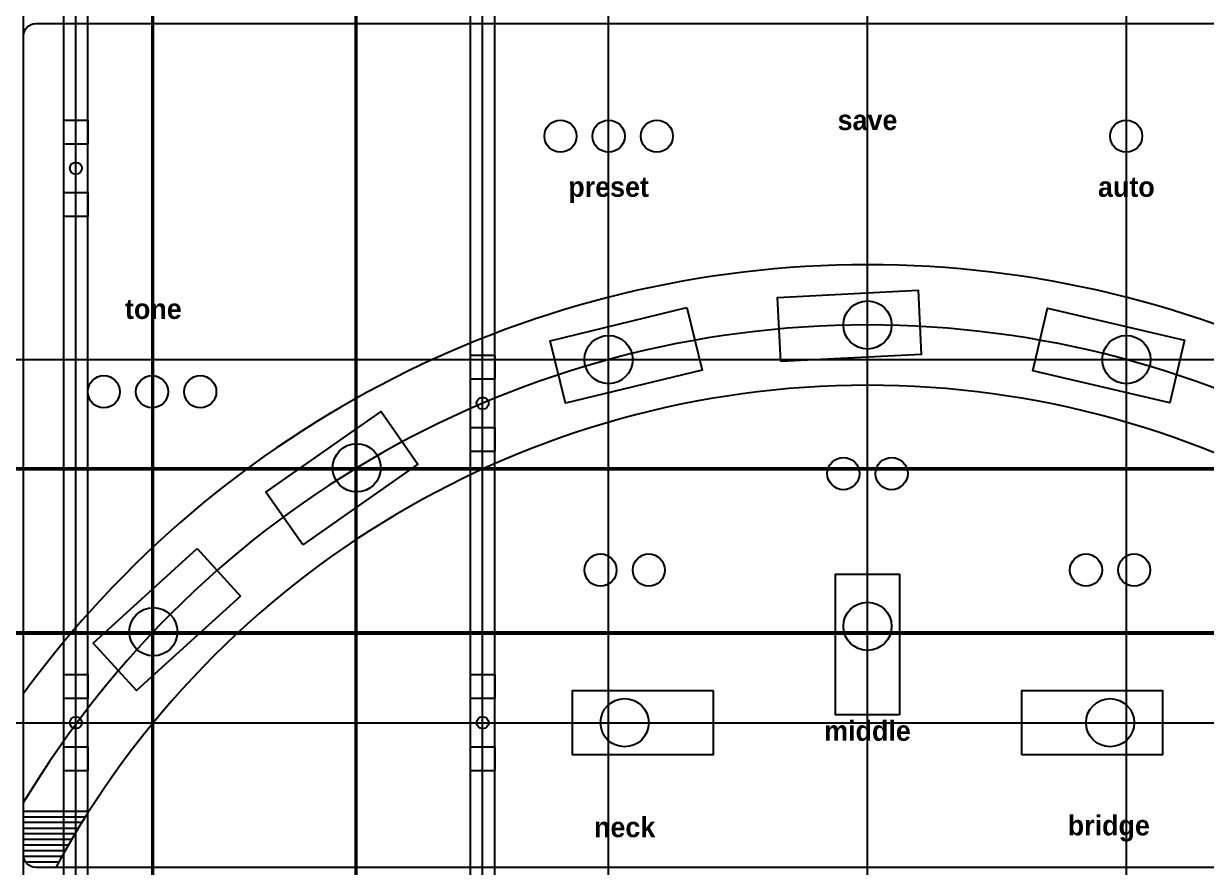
# Model space of a CAD drawing. Header units: millimetres. Extents: x -118 to 978, y -2247 to 617.
# Drawn here: x 435.5 to 729.8, y -39.6 to 170.4 of the extents above; entities that cross this region are included whole.
import ezdxf
from ezdxf.enums import TextEntityAlignment as Align

# ---------------------------------------------------------------- set-up
doc = ezdxf.new("R2010")
doc.units = ezdxf.units.MM
doc.layers.add('Holes', color=1, linetype='Continuous', plot=False)
doc.layers.add('TabGuides', color=3, linetype='Continuous')
doc.layers.add('text', color=5, linetype='Continuous')
doc.styles.get("Standard").update_dxf_attribs({"font": 'FreeSansBold.ttf'})

# ---------------------------------------------------------------- blocks, each defined once
blk = doc.blocks.new('footswitch')
blk.add_lwpolyline([(-22, -8), (-22, 8), (13, 8), (13, -8)], close=True)
blk.add_circle((0, 0), 6)
blk = doc.blocks.new('Square hole unit')
for points in [[(-3, 6), (-3, 12), (3, 12), (3, 6)], [(-3, -12), (-3, -6), (3, -6), (3, -12)]]:
    blk.add_lwpolyline(points, close=True)
blk.add_circle((0, 0), 1.5)

msp = doc.modelspace()

# ---------------------------------------------------------------- linework, layer by layer
for p, q in [((435.5074, -25.6503), (451.7898, -25.6503)), ((435.5074, -27.0493), (450.9015, -27.0493)), ((450.0272, -28.4483), (435.5074, -28.4483)), ((435.5074, -31.2463), (448.32, -31.2463)), ((435.5135, -29.8473), (449.1667, -29.8473)), ((435.5074, -32.6453), (447.4867, -32.6453)), ((435.5074, -34.0443), (446.6668, -34.0443)), ((435.5074, -35.4433), (445.86, -35.4433)), ((435.5142, -36.8423), (445.0663, -36.8423)), ((435.9703, -38.2413), (444.2854, -38.2413))]:
    msp.add_line(p, q)
msp.add_lwpolyline([(435.5074, -36.6403), (435.5074, 167.3597, -0.41421356), (438.5074, 170.3597), (852.5074, 170.3597, -0.41421356), (855.5074, 167.3597), (855.5074, -36.6403, -0.41421356), (852.5074, -39.6403), (438.5074, -39.6403, -0.41421356)], format="xyb", close=True)
for radius, start, end in [(260, 36.128927, 143.871073), (230, 28.571878, 151.428122)]:
    msp.add_arc((645.5074, -149.6403), radius, start, end)
at = {"layer": 'Holes'}
for centre in [(569.0888, 142.3597), (581.0888, 142.3597), (593.0888, 142.3597), (709.8936, 142.3597), (455.4567, 78.7501), (467.4567, 78.7501), (479.4567, 78.7501), (639.5074, 58.3597), (651.5074, 58.3597), (579.0705, 34.3597), (591.0705, 34.3597), (699.8845, 34.3597), (711.8845, 34.3597)]:
    msp.add_circle(centre, 4, dxfattribs=at)
at = {"layer": 'TabGuides'}
for p, direction in [((435.5074, 166.7347), (0, 1)), ((445.5074, 122.3697), (0, 1)), ((448.5074, -3.6403), (0, 1)), ((451.5074, 122.3697), (0, 1)), ((467.5116, -2198.3252), (0, 1)), ((467.7885, 19.0042), (0, 1)), ((518.1132, -2157.5272), (0, 1)), ((518.3901, 59.8022), (0, 1)), ((546.7359, 87.8654), (0, 1)), ((549.7359, -3.6403), (0, 1)), ((552.7359, 87.8654), (0, 1)), ((581.0818, 86.7372), (0, 1)), ((645.5074, 95.3597), (0, 1)), ((709.9329, 86.7372), (0, 1)), ((581.0818, 86.7372), (1, 0)), ((518.3901, 59.8022), (1, 0)), ((773.2513, 59.4206), (1, 0)), ((467.7885, 19.0042), (1, 0)), ((823.7305, 18.4712), (1, 0)), ((585.0705, -3.6403), (1, 0))]:
    msp.add_xline(p, direction, dxfattribs=at)
msp.add_arc((645.5074, -149.6403), 245, 31.002719, 148.997281, dxfattribs=at)

# ---------------------------------------------------------------- block references
at = {"layer": 'Holes'}
for name, p in [('Square hole unit', (448.5074, 134.3697)), ('Square hole unit', (549.7359, 75.8654)), ('Square hole unit', (448.5074, -3.6403)), ('Square hole unit', (549.7359, -3.6403)), ('footswitch', (705.8845, -3.6403))]:
    msp.add_blockref(name, p, dxfattribs=at)
for p, rotation in [((645.5074, 95.3597), 2.910252467942109), ((581.0818, 86.7372), 193.6154682171589), ((709.9329, 86.7372), 346.8394289291243), ((518.3901, 59.8022), 35.03029679330285), ((467.7885, 19.0042), 222.310712302083), ((645.5074, 20.3597), 90), ((585.0705, -3.6403), 180)]:
    msp.add_blockref('footswitch', p, dxfattribs=dict(at, rotation=rotation))

# ---------------------------------------------------------------- texts
at = {"layer": 'text'}
for s, p in [('save', (645.5074, 142.3597)), ('preset', (581.0818, 125.7497)), ('auto', (709.9329, 125.7497)), ('tone', (467.7885, 95.3597)), ('middle', (645.5074, -9.6403)), ('bridge', (705.5613, -33.1922)), ('neck', (585.0705, -33.6403))]:
    msp.add_text(s, height=5, dxfattribs=at).set_placement(p, align=Align.BOTTOM_CENTER)

doc.saveas('drawing.dxf')
